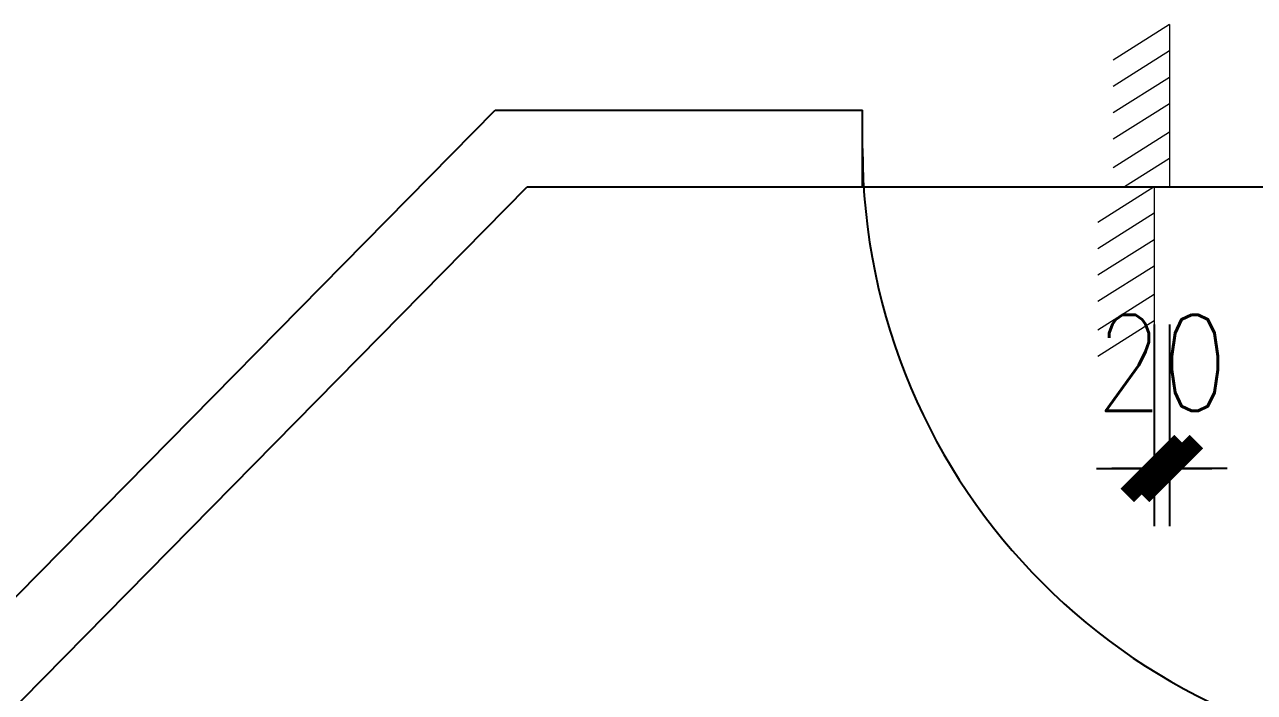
# Model space of a CAD drawing. Extents: x -357449 to -117302, y 127569 to 244935.
# Drawn here: x -263949 to -260745, y 183814 to 185553 of the extents above; entities that cross this region are included whole.
import ezdxf

# ---------------------------------------------------------------- set-up
doc = ezdxf.new("R2010")
doc.units = 0
doc.header["$MEASUREMENT"] = 0
doc.layers.get('0').update_dxf_attribs({"linetype": 'CONTINUOUS'})
doc.layers.get('DEFPOINTS').update_dxf_attribs({"linetype": 'CONTINUOUS'})
doc.layers.add('AXIS', color=3, linetype='CONTINUOUS', lineweight=9)
doc.layers.add('WALL', color=1, linetype='CONTINUOUS')
doc.layers.add('WINDOWS', color=4, linetype='CONTINUOUS')
doc.styles.add('DIM_FONT', font='SIMPLEX.shx', dxfattribs={"width": 0.8})
doc.dimstyles.get("Standard").update_dxf_attribs({"dimtxt": 375, "dimasz": 1, "dimexe": 150, "dimexo": 0, "dimgap": 200, "dimtad": 1, "dimdec": 0, "dimzin": 0, "dimdsep": 46, "dimtxsty": 'DIM_FONT', "dimblk1": '_DIMX', "dimblk2": '_DIMX', "dimsah": 1, "dimcen": 200, "dimclrd": 256, "dimclre": 256, "dimclrt": 4, "dimadec": 0, "dimazin": 0, "dimtfac": 1, "dimtdec": 0, "dimtix": 1, "dimtmove": 2, "dimatfit": 3, "dimldrblk": '_DIMX', "dimfxl": 0, "dimtolj": 1, "dimtzin": 0, "dimarcsym": 0})

# ---------------------------------------------------------------- blocks, each defined once
blk = doc.blocks.new('_DIMX')
blk.add_line((-150, 0), (150, 0))
at = {"const_width": 50}
blk.add_lwpolyline([(-70, -70), (70, 70)], dxfattribs=at)
blk = doc.blocks.new('*D425')
at = {"linetype": 'ByBlock'}
for p, q in [((-286449.1, 132600.9), (-286449.1, 132075.6)), ((-286409.1, 132600.9), (-286409.1, 132075.6)), ((-286450.1, 132225.6), (-286451.1, 132225.6)), ((-286449.1, 132225.6), (-286409.1, 132225.6)), ((-286408.1, 132225.6), (-286407.1, 132225.6))]:
    blk.add_line(p, q, dxfattribs=at)
at = {"layer": 'DEFPOINTS', "color": 0, "linetype": 'ByBlock'}
for p in [(-286449.1, 132600.9), (-286409.1, 132600.9), (-286409.1, 132225.6)]:
    blk.add_point(p, dxfattribs=at)
at = {"linetype": 'ByBlock'}
blk.add_blockref('_DIMX', (-286449.1, 132225.6), dxfattribs=at)
at = {"linetype": 'ByBlock', "rotation": 180}
blk.add_blockref('_DIMX', (-286409.1, 132225.6), dxfattribs=at)
at = {"color": 4, "linetype": 'ByBlock', "insert": (-286429.1, 132500.6), "char_height": 250, "attachment_point": 5, "style": 'DIM_FONT'}
blk.add_mtext('\\A1;20', dxfattribs=at)

msp = doc.modelspace()

# ---------------------------------------------------------------- linework, layer by layer
at = {"layer": 'AXIS'}
for p, q in [((-260965.61, 185552.9), (-261112.09, 185460.25)), ((-260965.61, 185552.9), (-260965.61, 185130.17)), ((-260965.61, 185484.24), (-261112.09, 185391.59)), ((-260965.61, 185415.58), (-261112.09, 185322.93)), ((-260965.61, 185346.92), (-261112.09, 185254.27)), ((-260965.61, 185272.88), (-261112.09, 185180.23)), ((-260965.61, 185204.22), (-261082.67, 185130.17)), ((-261005.61, 185130.17), (-261152.09, 185037.53)), ((-261005.61, 185130.17), (-261005.61, 184707.45)), ((-261005.61, 185061.52), (-261152.09, 184968.87)), ((-261005.61, 184992.86), (-261152.09, 184900.21)), ((-261005.61, 184924.2), (-261152.09, 184831.55)), ((-261005.61, 184850.15), (-261152.09, 184757.51)), ((-261005.61, 184781.5), (-261152.09, 184688.85))]:
    msp.add_line(p, q, dxfattribs=at)
at = {"layer": 'WALL'}
for p, q in [((-266749.76, 181243.83), (-262723.08, 185330.17)), ((-262723.08, 185330.17), (-261765.61, 185330.17)), ((-261765.61, 185130.17), (-261765.61, 185330.17, 0)), ((-266607.31, 181103.45), (-262639.37, 185130.17)), ((-262639.37, 185130.17), (-261765.61, 185130.17))]:
    msp.add_line(p, q, dxfattribs=at)
at = {"layer": 'WINDOWS'}
msp.add_line((-261765.61, 185130.17), (-260165.61, 185130.17), dxfattribs=at)
msp.add_arc((-260165.61, 185230.17, 0), 1600, 180, 270, dxfattribs=at)

# ---------------------------------------------------------------- dimensions: what is measured, and where the dimension line sits
dim = msp.add_linear_dim(base=(-260965.61, 184397.03), p1=(-261005.61, 184772.27), p2=(-260965.61, 184772.27), angle=180, dimstyle='Standard', override={"dimtxt": 250, "dimgap": 150, "dimlfac": 0.5, "dimblk": '_DIMX'}, dxfattribs=at)
dim.commit()
dim.dimension.update_dxf_attribs({"geometry": '*D425', "text_midpoint": (-260985.61, 184672.03), "insert": (25443.52, 52171.39)})

doc.saveas('drawing.dxf')
